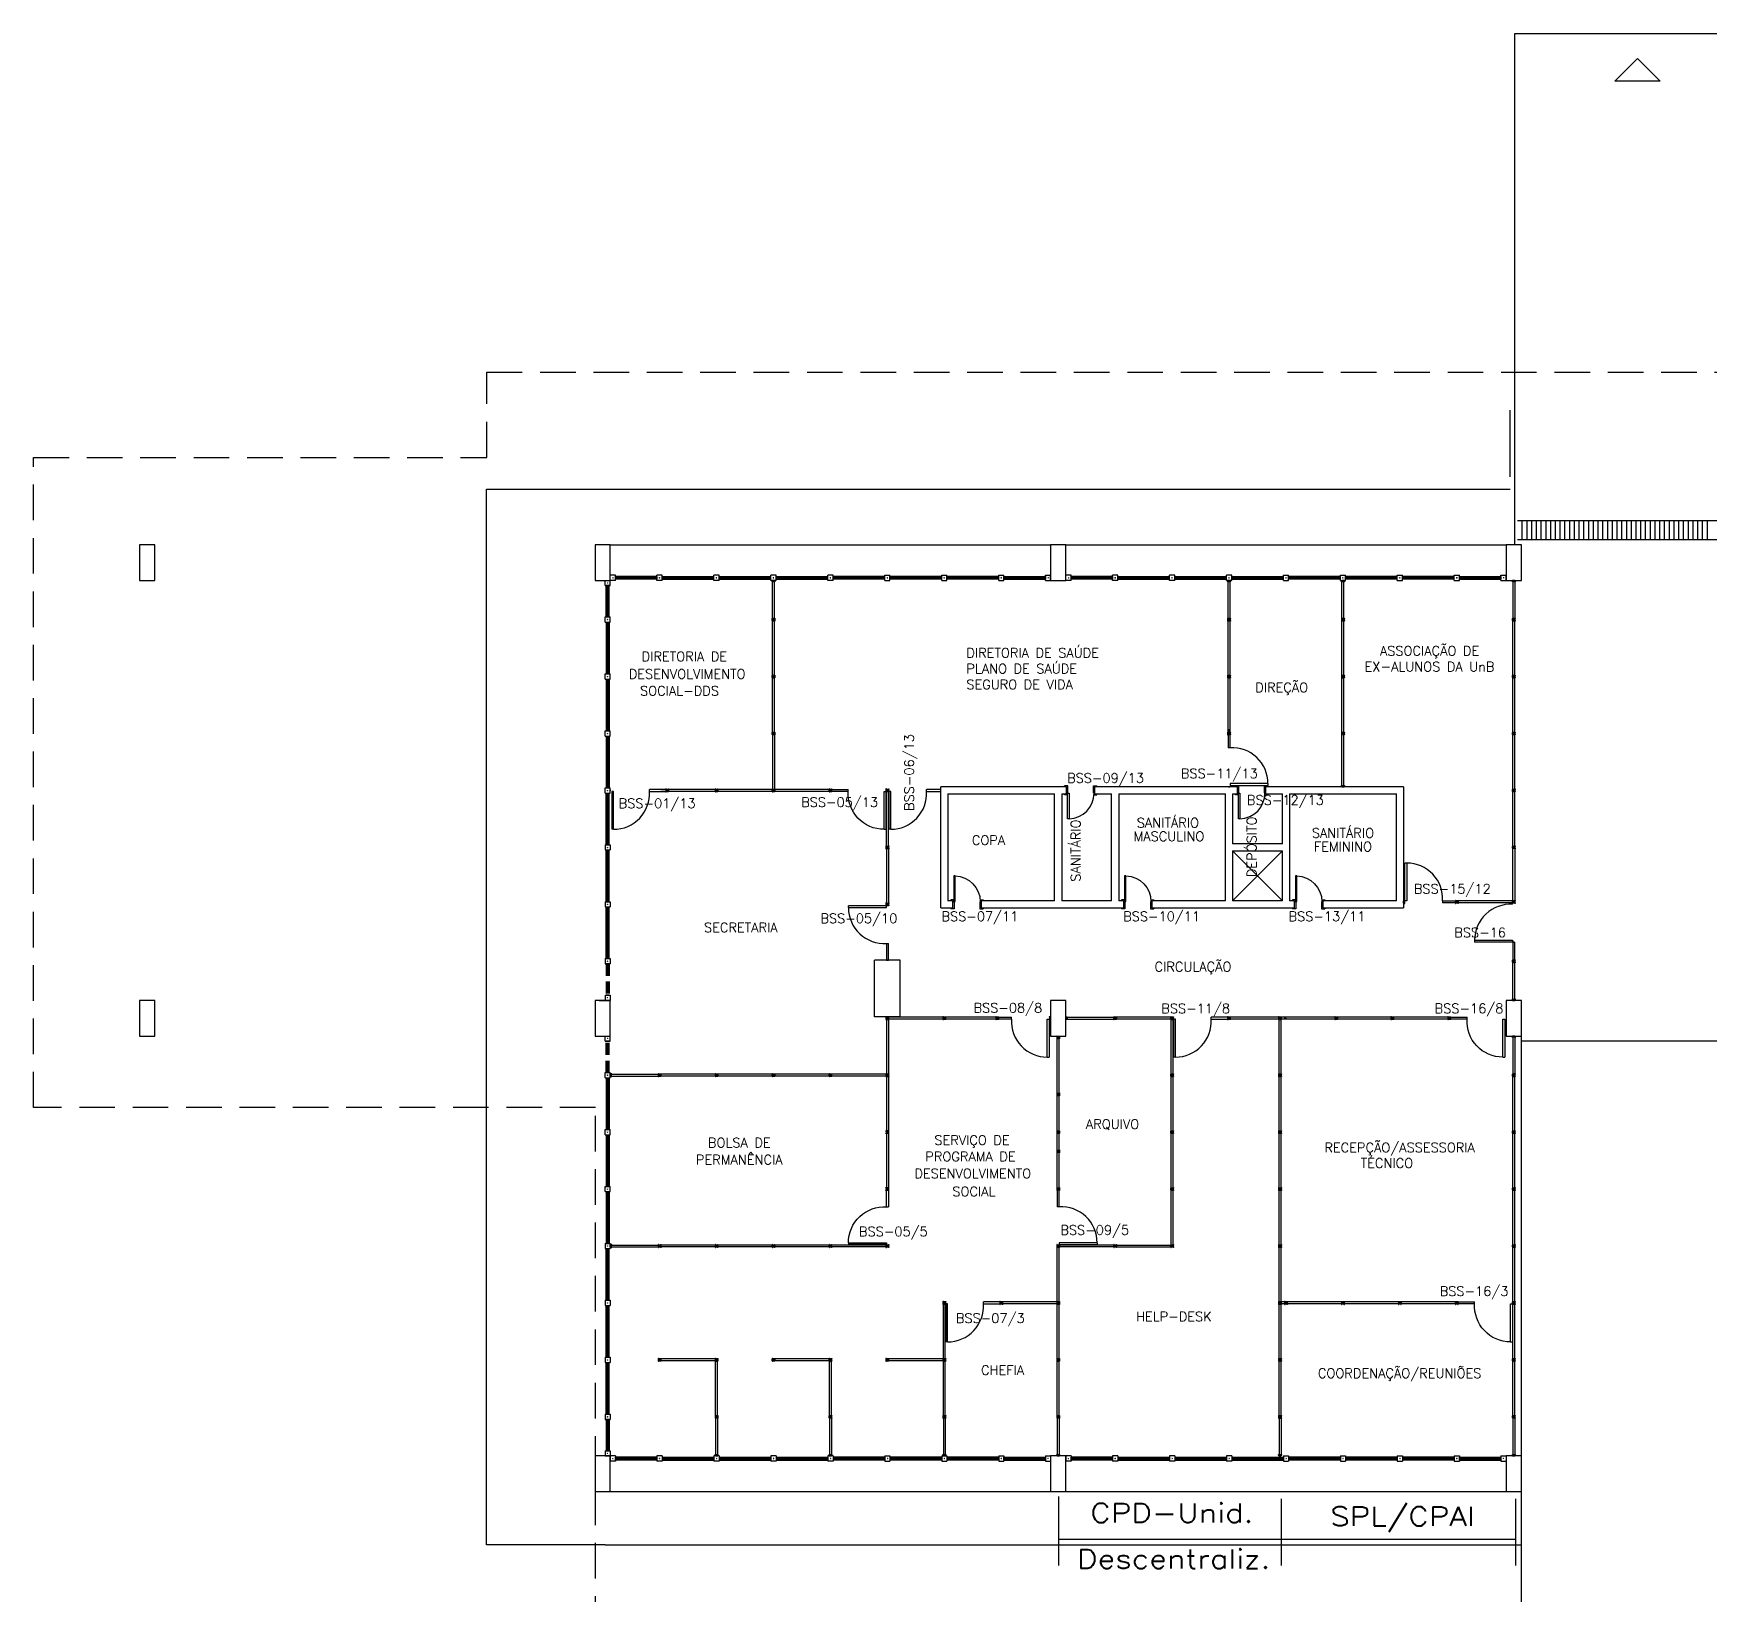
# Model space of a CAD drawing. Header units: millimetres. Extents: x 2121 to 2225, y 1330 to 1388.
# Drawn here: x 2121.4 to 2156.72, y 1351.67 to 1384.56 of the extents above; entities that cross this region are included whole.
import ezdxf
from ezdxf.enums import TextEntityAlignment as Align

# ---------------------------------------------------------------- set-up
doc = ezdxf.new("R2010")
doc.units = ezdxf.units.MM
doc.linetypes.add('HIDDEN', pattern=[0.375, 0.25, -0.125])
for name, color, linetype in [('1', 1, 'Continuous'), ('ALV', 2, 'Continuous'), ('DIV', 2, 'Continuous'), ('ESQ', 1, 'Continuous'), ('ESTR', 2, 'Continuous'), ('PISO', 1, 'Continuous'), ('PORTA', 2, 'Continuous'), ('PROJ', 1, 'HIDDEN'), ('TEXTO', 2, 'Continuous'), ('TEXTO-ENDEREÇO', 2, 'Continuous'), ('TEXTOCENTROCUSTO', 2, 'Continuous')]:
    doc.layers.add(name, color=color, linetype=linetype)
doc.styles.add('ROMAND', font='romans.shx', dxfattribs={"height": 0.6})
doc.styles.add('UNB-100', font='simplex.shx', dxfattribs={"height": 0.2})
doc.styles.add('UNB-100-1', font='simplex.shx', dxfattribs={"height": 0.2})

# ---------------------------------------------------------------- blocks, each defined once
blk = doc.blocks.new('ESQ')
at = {"linetype": 'Continuous'}
for p, q in [((-0.004, 0), (0.004, 0)), ((0, 0.004), (0, -0.004)), ((0.055, 0.03), (1.145, 0.03)), ((0.055, 0.03), (0.055, -0.03)), ((0.055, 0.01), (1.145, 0.01)), ((1.145, 0.03), (1.145, -0.03)), ((1.204, 0), (1.196, 0)), ((1.2, 0.004), (1.2, -0.004)), ((0.055, -0.01), (1.145, -0.01)), ((0.055, -0.03), (1.145, -0.03))]:
    blk.add_line(p, q, dxfattribs=at)
blk = doc.blocks.new('DIVI12')
for p, q in [((-0.004, 0), (0.004, 0)), ((0, 0.004), (0, -0.004)), ((0.025, 0.02), (0.025, -0.02)), ((0.025, 0.02), (1.175, 0.02)), ((1.175, 0.02), (1.175, -0.02)), ((1.204, 0), (1.196, 0)), ((1.2, 0.004), (1.2, -0.004)), ((0.025, -0.02), (1.175, -0.02))]:
    blk.add_line(p, q)
blk = doc.blocks.new('PDDIV12')
for p, q in [((-0.07, 0.82), (-0.07, 0.02)), ((-0.07, 0.82), (-0.03, 0.82)), ((-0.03, 0.02), (-0.03, 0.82)), ((-1.2, 0), (-1.21, 0)), ((-1.2, 0.01), (-1.2, -0.01)), ((-1.19, 0), (-1.2, 0)), ((-1.175, 0.02), (-1.175, -0.02)), ((-0.825, 0.02), (-1.175, 0.02)), ((-0.825, 0.02), (-0.825, -0.02)), ((-0.07, 0.02), (-0.03, 0.02)), ((-0.01, 0), (0.01, 0)), ((0, -0.01), (0, 0.01)), ((-1.175, -0.02), (-0.825, -0.02))]:
    blk.add_line(p, q)
blk.add_arc((-0.071, 0.065), 0.755, 89.8981, 183.4171)
blk = doc.blocks.new('ESQMT')
for p, q in [((-0.055, 0.055), (-0.055, -0.055)), ((0.055, 0.055), (-0.055, 0.055)), ((0.055, 0.055), (0.055, -0.055)), ((0.055, -0.055), (-0.055, -0.055))]:
    blk.add_line(p, q)
blk = doc.blocks.new('MONT')
for p, q in [((-0.03, 0.03), (-0.03, 0.02)), ((-0.02, 0.03), (-0.03, 0.03)), ((-0.03, 0.02), (-0.025, 0.02)), ((-0.025, -0.02), (-0.025, 0.02)), ((-0.02, 0.025), (-0.02, 0.03)), ((-0.02, 0.025), (0.02, 0.025)), ((0.02, 0.02), (-0.02, 0.02)), ((-0.02, 0.02), (-0.02, -0.02)), ((-0.004, 0), (0.004, 0)), ((0, 0.004), (0, -0.004)), ((0.02, 0.03), (0.02, 0.025)), ((0.02, 0.03), (0.03, 0.03)), ((0.02, -0.02), (0.02, 0.02)), ((0.025, 0.02), (0.025, -0.02)), ((0.025, 0.02), (0.03, 0.02)), ((0.03, 0.03), (0.03, 0.02)), ((-0.025, -0.02), (-0.03, -0.02)), ((-0.03, -0.02), (-0.03, -0.03)), ((-0.03, -0.03), (-0.02, -0.03)), ((-0.02, -0.02), (0.02, -0.02)), ((0.02, -0.025), (-0.02, -0.025)), ((-0.02, -0.03), (-0.02, -0.025)), ((0.02, -0.03), (0.02, -0.025)), ((0.03, -0.03), (0.02, -0.03)), ((0.025, -0.02), (0.03, -0.02)), ((0.03, -0.02), (0.03, -0.03))]:
    blk.add_line(p, q)
blk = doc.blocks.new('IMONT')
for p, q in [((0, 0.025), (0.02, 0.025)), ((0, 0.025), (0, -0.025)), ((0.02, 0.02), (0.005, 0.02)), ((0.005, 0.02), (0.005, -0.02)), ((0.02, 0.03), (0.02, 0.025)), ((0.02, 0.03), (0.03, 0.03)), ((0.02, -0.02), (0.02, 0.02)), ((0.025, 0.02), (0.025, -0.02)), ((0.025, 0.02), (0.03, 0.02)), ((0.03, 0.03), (0.03, 0.02)), ((0.02, -0.025), (0, -0.025)), ((0.005, -0.02), (0.02, -0.02)), ((0.02, -0.03), (0.02, -0.025)), ((0.03, -0.03), (0.02, -0.03)), ((0.025, -0.02), (0.03, -0.02)), ((0.03, -0.02), (0.03, -0.03))]:
    blk.add_line(p, q)
blk = doc.blocks.new('DIVPIF')
for p, q in [((-1.04, -0.004), (-1.04, 0.004)), ((-1.015, -0.02), (-1.015, 0.02)), ((-1.015, 0.02), (-0.025, 0.02)), ((-0.025, -0.02), (-0.025, 0.02)), ((-0.025, -0.02), (-0.025, 0.02)), ((0.004, 0), (-0.004, 0)), ((0, -0.004), (0, 0.004)), ((-1.015, -0.02), (-0.025, -0.02))]:
    blk.add_line(p, q)
at = {"linetype": 'Continuous', "xscale": -1, "rotation": 180}
blk.add_blockref('IMONT', (-1.04, 0), dxfattribs=at)
blk = doc.blocks.new('ESQDIV')
for p, q in [((0.004, 0), (-0.004, 0)), ((0, 0.004), (0, -0.004)), ((0.02, -0.025), (-0.02, -0.025)), ((-0.02, -0.025), (-0.02, -0.8)), ((0.02, -0.025), (0.02, -0.8)), ((0.02, -0.8), (-0.02, -0.8)), ((0.004, -0.825), (-0.004, -0.825)), ((0, -0.829), (0, -0.821))]:
    blk.add_line(p, q)
at = {"linetype": 'Continuous', "rotation": 90}
blk.add_blockref('IMONT', (0, -0.825), dxfattribs=at)
blk = doc.blocks.new('DIVPILAR')
for p, q in [((-0.004, 0), (0.004, 0)), ((0, -0.004), (0, 0.004)), ((0.025, -0.02), (0.025, 0.02)), ((1.015, 0.02), (0.025, 0.02)), ((1.015, 0.02), (1.01, 0.02)), ((1.015, -0.02), (1.015, 0.02)), ((1.015, -0.02), (0.025, -0.02)), ((1.015, -0.02), (1.01, -0.02))]:
    blk.add_line(p, q)
at = {"rotation": 180}
blk.add_blockref('IMONT', (1.04, 0), dxfattribs=at)
blk = doc.blocks.new('DIVPILAB')
for p, q in [((-0.004, 0), (0.004, 0)), ((0, 0.004), (0, -0.004)), ((-0.02, -0.025), (0.02, -0.025)), ((-0.02, -0.8), (-0.02, -0.025)), ((0.02, -0.8), (0.02, -0.025)), ((-0.02, -0.8), (-0.02, -0.795)), ((-0.02, -0.8), (0.02, -0.8)), ((0.02, -0.8), (0.02, -0.795))]:
    blk.add_line(p, q)
at = {"linetype": 'Continuous', "rotation": 90}
blk.add_blockref('IMONT', (0, -0.825), dxfattribs=at)
blk = doc.blocks.new('PEDIV12')
at = {"linetype": 'Continuous', "xscale": -1}
blk.add_blockref('PDDIV12', (0, 0), dxfattribs=at)
blk = doc.blocks.new('DIVALV')
for p, q in [((-1.129, 0), (-1.121, 0)), ((-1.125, 0.004), (-1.125, -0.004)), ((-1.1, 0.02), (-1.01, 0.02)), ((-1.1, 0.02), (-1.1, -0.02)), ((-1.1, 0.02), (-1.095, 0.02)), ((-1.015, 0.02), (-0.025, 0.02)), ((-0.025, 0.02), (-0.025, -0.02)), ((0.004, 0), (-0.004, 0)), ((0, 0.004), (0, -0.004)), ((-1.1, -0.02), (-1.01, -0.02)), ((-1.1, -0.02), (-1.095, -0.02)), ((-1.015, -0.02), (-0.025, -0.02))]:
    blk.add_line(p, q)
at = {"linetype": 'Continuous'}
blk.add_blockref('IMONT', (-1.125, 0), dxfattribs=at)
blk = doc.blocks.new('PRTD6')
for p, q in [((-0.02, 0.57), (-0.02, 0.64)), ((0, 0.64), (-0.02, 0.64)), ((0.129, 0.57), (-0.02, 0.57)), ((0.15, 0.6), (0, 0.6)), ((0.15, 0.6), (0, 0.6)), ((0.15, 0.6), (0, 0.6)), ((0.17, 0.58), (0.129, 0.58)), ((0.129, 0.57), (0.129, 0.58)), ((0.17, 0.64), (0.15, 0.64)), ((0.17, 0.58), (0.17, 0.64)), ((-0.02, 0.03), (-0.02, -0.04)), ((0.129, 0.03), (-0.02, 0.03)), ((0.15, 0), (0, 0)), ((0.15, 0), (0, 0)), ((0.129, 0.03), (0.129, 0.02)), ((0.17, 0.02), (0.129, 0.02)), ((0.133, 0.053), (0.675, 0.053)), ((0.133, 0.023), (0.133, 0.053)), ((0.675, 0.023), (0.133, 0.023)), ((0.17, 0.02), (0.17, -0.04)), ((0, -0.04), (-0.02, -0.04)), ((0.17, -0.04), (0.15, -0.04))]:
    blk.add_line(p, q)
at = {"linetype": 'Continuous'}
blk.add_line((0.675, 0.053), (0.675, 0.023), dxfattribs=at)
blk.add_arc((0.133, 0.038), 0.542, 1.5858, 90.4381, dxfattribs=at)
blk = doc.blocks.new('PAESQ')
for p, q in [((-1.055, 0.82), (-1.095, 0.82)), ((-1.095, 0.02), (-1.095, 0.82)), ((-1.055, 0.82), (-1.055, 0.02)), ((-1.055, 0.02), (-1.095, 0.02)), ((-0.3, 0.02), (-0.025, 0.02)), ((-0.3, 0.02), (-0.3, -0.02)), ((-0.025, 0.02), (-0.025, -0.02)), ((-0.01, 0), (0, 0)), ((0, 0.01), (0, -0.01)), ((0, 0), (0.01, 0)), ((-0.025, -0.02), (-0.3, -0.02))]:
    blk.add_line(p, q)
blk.add_arc((-1.054, 0.065), 0.755, 356.5829, 90.1019)
at = {"linetype": 'Continuous', "xscale": -1, "rotation": 180}
blk.add_blockref('IMONT', (-1.125, 0), dxfattribs=at)

msp = doc.modelspace()

# ---------------------------------------------------------------- linework, layer by layer
for p, q in [((2135.772, 1368.591), (2135.772, 1368.631)), ((2135.801, 1368.611), (2135.793, 1368.611)), ((2135.797, 1368.607), (2135.797, 1368.615)), ((2140.593, 1363.811), (2140.601, 1363.811)), ((2140.597, 1363.807), (2140.597, 1363.815)), ((2140.622, 1363.791), (2140.622, 1363.831)), ((2147.652, 1355.386), (2147.692, 1355.386)), ((2147.668, 1355.411), (2147.676, 1355.411)), ((2147.672, 1355.415), (2147.672, 1355.407))]:
    msp.add_line(p, q)
at = {"layer": '1'}
for p, q in [((2154.723, 1383.557), (2155.202, 1384.035)), ((2155.681, 1383.557), (2155.202, 1384.035)), ((2155.681, 1383.557), (2154.723, 1383.557)), ((2146.672, 1366.286), (2147.722, 1367.336)), ((2146.672, 1367.336), (2147.722, 1366.286))]:
    msp.add_line(p, q, dxfattribs=at)
at = {"layer": 'ALV', "linetype": 'Continuous'}
for p, q in [((2140.522, 1366.136), (2140.522, 1368.686)), ((2143.172, 1368.686), (2140.522, 1368.686)), ((2146.772, 1368.686), (2143.772, 1368.686)), ((2150.272, 1368.686), (2147.372, 1368.686)), ((2150.272, 1368.686), (2150.272, 1366.136)), ((2140.672, 1368.536), (2140.672, 1366.286)), ((2140.672, 1368.536), (2142.922, 1368.536)), ((2142.922, 1366.286), (2142.922, 1368.536)), ((2143.072, 1368.536), (2143.072, 1366.286)), ((2143.072, 1368.536), (2143.172, 1368.536)), ((2143.772, 1368.536), (2144.122, 1368.536)), ((2144.122, 1366.286), (2144.122, 1368.536)), ((2144.272, 1368.536), (2144.272, 1366.286)), ((2144.272, 1368.536), (2146.522, 1368.536)), ((2146.522, 1366.286), (2146.522, 1368.536)), ((2146.672, 1368.536), (2146.672, 1367.486)), ((2146.672, 1368.536), (2146.772, 1368.536)), ((2147.372, 1368.536), (2147.722, 1368.536)), ((2147.722, 1367.486), (2147.722, 1368.536)), ((2147.872, 1368.536), (2147.872, 1366.286)), ((2147.872, 1368.536), (2150.122, 1368.536)), ((2150.122, 1366.286), (2150.122, 1368.536)), ((2147.722, 1367.486), (2146.672, 1367.486)), ((2146.672, 1367.336), (2147.722, 1367.336)), ((2146.672, 1367.336), (2146.672, 1366.286)), ((2147.722, 1366.286), (2147.722, 1367.336)), ((2140.522, 1366.136), (2140.772, 1366.136)), ((2140.772, 1366.286), (2140.672, 1366.286)), ((2142.922, 1366.286), (2141.372, 1366.286)), ((2141.372, 1366.136), (2144.272, 1366.136)), ((2144.122, 1366.286), (2143.072, 1366.286)), ((2144.372, 1366.286), (2144.272, 1366.286)), ((2144.272, 1366.136), (2144.372, 1366.136)), ((2146.522, 1366.286), (2144.972, 1366.286)), ((2144.972, 1366.136), (2147.972, 1366.136)), ((2147.722, 1366.286), (2146.672, 1366.286)), ((2147.972, 1366.286), (2147.872, 1366.286)), ((2150.122, 1366.286), (2148.572, 1366.286)), ((2148.572, 1366.136), (2150.272, 1366.136)), ((2133.322, 1364.186), (2133.472, 1364.186)), ((2143.072, 1364.186), (2142.922, 1364.186))]:
    msp.add_line(p, q, dxfattribs=at)
at = {"layer": 'ALV'}
for p, q in [((2143.172, 1368.686), (2143.172, 1368.536)), ((2143.772, 1368.536), (2143.772, 1368.686)), ((2146.772, 1368.686), (2146.772, 1368.536)), ((2147.372, 1368.536), (2147.372, 1368.686)), ((2140.772, 1366.286), (2140.772, 1366.136)), ((2141.372, 1366.136), (2141.372, 1366.286)), ((2144.372, 1366.286), (2144.372, 1366.136)), ((2144.972, 1366.136), (2144.972, 1366.286)), ((2147.972, 1366.286), (2147.972, 1366.136)), ((2148.572, 1366.136), (2148.572, 1366.286))]:
    msp.add_line(p, q, dxfattribs=at)
at = {"layer": 'DIV'}
for p, q in [((2135.772, 1368.631), (2134.622, 1368.631)), ((2135.772, 1368.591), (2134.622, 1368.591)), ((2139.467, 1368.591), (2139.427, 1368.591)), ((2139.427, 1368.591), (2139.427, 1367.791)), ((2139.467, 1367.791), (2139.467, 1368.591)), ((2140.522, 1368.631), (2140.222, 1368.631)), ((2140.222, 1368.591), (2140.222, 1368.631)), ((2140.222, 1368.591), (2140.522, 1368.591)), ((2140.522, 1368.591), (2140.522, 1368.631)), ((2139.467, 1367.791), (2139.427, 1367.791)), ((2152.577, 1366.236), (2152.577, 1367.386)), ((2152.617, 1367.386), (2152.617, 1366.236)), ((2139.377, 1366.181), (2138.577, 1366.181)), ((2138.577, 1366.141), (2138.577, 1366.181)), ((2138.577, 1366.141), (2139.377, 1366.141)), ((2139.377, 1366.186), (2139.417, 1366.186)), ((2139.377, 1366.141), (2139.377, 1366.181)), ((2139.377, 1365.386), (2139.417, 1365.386)), ((2139.377, 1365.386), (2139.377, 1365.036)), ((2139.417, 1365.036), (2139.417, 1365.386)), ((2151.772, 1365.456), (2152.572, 1365.456)), ((2151.772, 1365.456), (2151.772, 1365.416)), ((2152.572, 1365.416), (2151.772, 1365.416)), ((2152.572, 1365.456), (2152.572, 1365.416)), ((2152.577, 1365.416), (2152.577, 1365.036)), ((2152.577, 1365.416), (2152.617, 1365.416)), ((2152.607, 1365.415), (2152.587, 1365.415)), ((2152.617, 1365.036), (2152.617, 1365.416)), ((2139.377, 1365.036), (2139.417, 1365.036)), ((2139.377, 1365.036), (2139.417, 1365.036)), ((2141.687, 1363.831), (2140.622, 1363.831)), ((2141.687, 1363.791), (2140.622, 1363.791)), ((2142.977, 1360.241), (2142.977, 1360.976)), ((2143.017, 1360.241), (2143.017, 1360.976)), ((2147.772, 1357.831), (2147.697, 1357.831)), ((2147.772, 1357.791), (2147.697, 1357.791))]:
    msp.add_line(p, q, dxfattribs=at)
for centre, start, end in [((2139.469, 1368.546), 269.8981, 3.4171), ((2139.332, 1366.139), 179.8981, 273.4171), ((2152.527, 1365.457), 86.5829, 180.1019)]:
    msp.add_arc(centre, 0.755, start, end, dxfattribs=at)
at = {"layer": 'ESQ'}
for p, q in [((2133.532, 1372.926), (2133.472, 1372.926)), ((2133.472, 1372.266), (2133.472, 1372.926)), ((2133.532, 1372.926), (2133.472, 1372.926)), ((2133.492, 1372.266), (2133.492, 1372.926)), ((2133.506, 1372.981), (2133.498, 1372.981)), ((2133.506, 1372.981), (2133.498, 1372.981)), ((2133.502, 1372.985), (2133.502, 1372.977)), ((2133.502, 1372.985), (2133.502, 1372.977)), ((2133.512, 1372.266), (2133.512, 1372.926)), ((2133.532, 1372.266), (2133.532, 1372.926)), ((2133.608, 1373.091), (2133.616, 1373.091)), ((2133.612, 1373.095), (2133.612, 1373.087)), ((2134.542, 1373.121), (2133.667, 1373.121)), ((2133.667, 1373.121), (2133.667, 1373.061)), ((2134.542, 1373.101), (2133.667, 1373.101)), ((2134.542, 1373.081), (2133.667, 1373.081)), ((2134.542, 1373.061), (2133.667, 1373.061)), ((2134.542, 1373.121), (2134.542, 1373.061)), ((2134.601, 1373.091), (2134.593, 1373.091)), ((2134.597, 1373.095), (2134.597, 1373.087)), ((2141.793, 1373.091), (2141.801, 1373.091)), ((2141.797, 1373.095), (2141.797, 1373.087)), ((2141.852, 1373.121), (2141.852, 1373.061)), ((2141.852, 1373.121), (2142.727, 1373.121)), ((2141.852, 1373.101), (2142.727, 1373.101)), ((2141.852, 1373.081), (2142.727, 1373.081)), ((2141.852, 1373.061), (2142.727, 1373.061)), ((2142.727, 1373.121), (2142.727, 1373.061)), ((2142.786, 1373.091), (2142.778, 1373.091)), ((2142.782, 1373.095), (2142.782, 1373.087)), ((2143.208, 1373.091), (2143.216, 1373.091)), ((2143.212, 1373.095), (2143.212, 1373.087)), ((2144.142, 1373.121), (2143.267, 1373.121)), ((2143.267, 1373.121), (2143.267, 1373.061)), ((2144.142, 1373.101), (2143.267, 1373.101)), ((2144.142, 1373.081), (2143.267, 1373.081)), ((2144.142, 1373.061), (2143.267, 1373.061)), ((2144.142, 1373.121), (2144.142, 1373.061)), ((2144.201, 1373.091), (2144.193, 1373.091)), ((2144.197, 1373.095), (2144.197, 1373.087)), ((2151.393, 1373.091), (2151.401, 1373.091)), ((2151.397, 1373.095), (2151.397, 1373.087)), ((2151.452, 1373.121), (2151.452, 1373.061)), ((2151.452, 1373.121), (2152.327, 1373.121)), ((2151.452, 1373.101), (2152.327, 1373.101)), ((2151.452, 1373.081), (2152.327, 1373.081)), ((2151.452, 1373.061), (2152.327, 1373.061)), ((2152.327, 1373.121), (2152.327, 1373.061)), ((2152.386, 1373.091), (2152.378, 1373.091)), ((2152.382, 1373.095), (2152.382, 1373.087)), ((2133.532, 1372.266), (2133.472, 1372.266)), ((2133.506, 1372.211), (2133.498, 1372.211)), ((2133.502, 1372.207), (2133.502, 1372.215)), ((2133.472, 1355.356), (2133.472, 1354.696)), ((2133.532, 1355.356), (2133.472, 1355.356)), ((2133.492, 1355.356), (2133.492, 1354.696)), ((2133.506, 1355.411), (2133.498, 1355.411)), ((2133.502, 1355.415), (2133.502, 1355.407)), ((2133.512, 1355.356), (2133.512, 1354.696)), ((2133.532, 1355.356), (2133.532, 1354.696)), ((2133.532, 1354.696), (2133.472, 1354.696)), ((2133.506, 1354.641), (2133.498, 1354.641)), ((2133.502, 1354.637), (2133.502, 1354.645)), ((2133.608, 1354.531), (2133.616, 1354.531)), ((2133.612, 1354.527), (2133.612, 1354.535)), ((2133.667, 1354.501), (2133.667, 1354.561)), ((2134.542, 1354.561), (2133.667, 1354.561)), ((2134.542, 1354.541), (2133.667, 1354.541)), ((2134.542, 1354.521), (2133.667, 1354.521)), ((2134.542, 1354.501), (2133.667, 1354.501)), ((2134.542, 1354.501), (2134.542, 1354.561)), ((2134.601, 1354.531), (2134.593, 1354.531)), ((2134.597, 1354.527), (2134.597, 1354.535)), ((2141.793, 1354.531), (2141.801, 1354.531)), ((2141.797, 1354.527), (2141.797, 1354.535)), ((2141.852, 1354.561), (2142.727, 1354.561)), ((2141.852, 1354.501), (2141.852, 1354.561)), ((2141.852, 1354.541), (2142.727, 1354.541)), ((2141.852, 1354.521), (2142.727, 1354.521)), ((2141.852, 1354.501), (2142.727, 1354.501)), ((2142.727, 1354.501), (2142.727, 1354.561)), ((2142.786, 1354.531), (2142.778, 1354.531)), ((2142.782, 1354.527), (2142.782, 1354.535)), ((2143.208, 1354.531), (2143.216, 1354.531)), ((2143.212, 1354.527), (2143.212, 1354.535)), ((2143.267, 1354.501), (2143.267, 1354.561)), ((2144.142, 1354.561), (2143.267, 1354.561)), ((2144.142, 1354.541), (2143.267, 1354.541)), ((2144.142, 1354.521), (2143.267, 1354.521)), ((2144.142, 1354.501), (2143.267, 1354.501)), ((2144.142, 1354.501), (2144.142, 1354.561)), ((2144.201, 1354.531), (2144.193, 1354.531)), ((2144.197, 1354.527), (2144.197, 1354.535)), ((2151.393, 1354.531), (2151.401, 1354.531)), ((2151.397, 1354.527), (2151.397, 1354.535)), ((2151.452, 1354.561), (2152.327, 1354.561)), ((2151.452, 1354.501), (2151.452, 1354.561)), ((2151.452, 1354.541), (2152.327, 1354.541)), ((2151.452, 1354.521), (2152.327, 1354.521)), ((2151.452, 1354.501), (2152.327, 1354.501)), ((2152.327, 1354.501), (2152.327, 1354.561)), ((2152.386, 1354.531), (2152.378, 1354.531)), ((2152.386, 1354.531), (2152.378, 1354.531)), ((2152.382, 1354.527), (2152.382, 1354.535)), ((2152.382, 1354.527), (2152.382, 1354.535))]:
    msp.add_line(p, q, dxfattribs=at)
at = {"layer": 'ESQ', "linetype": 'HIDDEN'}
for p, q in [((2133.472, 1364.956), (2133.472, 1364.296)), ((2133.532, 1364.956), (2133.472, 1364.956)), ((2133.492, 1364.956), (2133.492, 1364.296)), ((2133.506, 1365.011), (2133.498, 1365.011)), ((2133.502, 1365.015), (2133.502, 1365.007)), ((2133.512, 1364.956), (2133.512, 1364.296)), ((2133.532, 1364.956), (2133.532, 1364.296)), ((2133.532, 1364.296), (2133.472, 1364.296)), ((2133.506, 1364.241), (2133.498, 1364.241)), ((2133.502, 1364.237), (2133.502, 1364.245)), ((2133.532, 1363.326), (2133.472, 1363.326)), ((2133.472, 1362.666), (2133.472, 1363.326)), ((2133.492, 1362.666), (2133.492, 1363.326)), ((2133.506, 1363.381), (2133.498, 1363.381)), ((2133.502, 1363.385), (2133.502, 1363.377)), ((2133.512, 1362.666), (2133.512, 1363.326)), ((2133.532, 1362.666), (2133.532, 1363.326)), ((2133.532, 1362.666), (2133.472, 1362.666)), ((2133.506, 1362.611), (2133.498, 1362.611)), ((2133.502, 1362.607), (2133.502, 1362.615))]:
    msp.add_line(p, q, dxfattribs=at)
at = {"layer": 'ESTR'}
for p, q in [((2123.637, 1373.786), (2123.637, 1373.036)), ((2123.957, 1373.786), (2123.637, 1373.786)), ((2123.957, 1373.036), (2123.957, 1373.786)), ((2133.237, 1373.786), (2133.237, 1373.036)), ((2133.557, 1373.786), (2133.237, 1373.786)), ((2133.557, 1373.036), (2133.557, 1373.786)), ((2142.837, 1373.786), (2142.837, 1373.036)), ((2143.157, 1373.786), (2142.837, 1373.786)), ((2143.157, 1373.036), (2143.157, 1373.786)), ((2152.437, 1373.786), (2152.437, 1373.036)), ((2152.757, 1373.786), (2152.437, 1373.786)), ((2152.757, 1373.036), (2152.757, 1373.786)), ((2123.637, 1373.036), (2123.957, 1373.036)), ((2133.237, 1373.036), (2133.557, 1373.036)), ((2142.837, 1373.036), (2143.157, 1373.036)), ((2152.437, 1373.036), (2152.757, 1373.036)), ((2139.127, 1363.841), (2139.127, 1365.036)), ((2139.667, 1365.036), (2139.127, 1365.036)), ((2139.667, 1363.841), (2139.667, 1365.036)), ((2123.957, 1364.186), (2123.637, 1364.186)), ((2123.637, 1364.186), (2123.637, 1363.436)), ((2123.957, 1363.436), (2123.957, 1364.186)), ((2133.237, 1364.186), (2133.237, 1363.436)), ((2133.557, 1364.186), (2133.237, 1364.186)), ((2133.557, 1363.436), (2133.557, 1364.186)), ((2142.837, 1364.186), (2142.837, 1363.436)), ((2143.157, 1364.186), (2142.837, 1364.186)), ((2143.157, 1363.436), (2143.157, 1364.186)), ((2152.437, 1364.186), (2152.437, 1363.436)), ((2152.757, 1364.186), (2152.437, 1364.186)), ((2152.757, 1363.436), (2152.757, 1364.186)), ((2139.667, 1363.841), (2139.127, 1363.841)), ((2123.637, 1363.436), (2123.957, 1363.436)), ((2133.237, 1363.436), (2133.557, 1363.436)), ((2142.837, 1363.436), (2143.157, 1363.436)), ((2152.437, 1363.436), (2152.757, 1363.436)), ((2133.557, 1354.586), (2133.237, 1354.586)), ((2133.237, 1354.586), (2133.237, 1353.836)), ((2133.557, 1353.836), (2133.557, 1354.586)), ((2143.157, 1354.586), (2142.837, 1354.586)), ((2142.837, 1354.586), (2142.837, 1353.836)), ((2143.157, 1353.836), (2143.157, 1354.586)), ((2152.757, 1354.586), (2152.437, 1354.586)), ((2152.437, 1354.586), (2152.437, 1353.836)), ((2152.757, 1353.836), (2152.757, 1354.586)), ((2133.237, 1353.836), (2133.557, 1353.836)), ((2142.837, 1353.836), (2143.157, 1353.836)), ((2152.437, 1353.836), (2152.757, 1353.836))]:
    msp.add_line(p, q, dxfattribs=at)
at = {"layer": 'PISO'}
for p, q in [((2152.617, 1373.786), (2152.617, 1384.561)), ((2152.617, 1384.561), (2157.472, 1384.561)), ((2130.947, 1352.714), (2130.947, 1374.961)), ((2130.947, 1374.961), (2152.522, 1374.961)), ((2152.676, 1374.296), (2157.367, 1374.296)), ((2152.676, 1373.896), (2157.342, 1373.896)), ((2133.557, 1373.786), (2142.837, 1373.786)), ((2143.157, 1373.786), (2152.437, 1373.786)), ((2152.757, 1338.555), (2152.757, 1363.436)), ((2157.344, 1363.326), (2152.757, 1363.326)), ((2133.557, 1353.836), (2142.837, 1353.836)), ((2143.157, 1353.836), (2152.437, 1353.836)), ((2133.448, 1352.714), (2130.947, 1352.714)), ((2133.448, 1352.714), (2143.023, 1352.714)), ((2143.023, 1352.714), (2152.757, 1352.714))]:
    msp.add_line(p, q, dxfattribs=at)
at = {"layer": 'PISO', "linetype": 'Continuous'}
for p, q in [((2152.776, 1373.896), (2152.776, 1374.296)), ((2152.876, 1373.896), (2152.876, 1374.296)), ((2152.976, 1373.896), (2152.976, 1374.296)), ((2153.076, 1373.896), (2153.076, 1374.296)), ((2153.176, 1373.896), (2153.176, 1374.296)), ((2153.276, 1373.896), (2153.276, 1374.296)), ((2153.376, 1373.896), (2153.376, 1374.296)), ((2153.476, 1373.896), (2153.476, 1374.296)), ((2153.576, 1373.896), (2153.576, 1374.296)), ((2153.676, 1373.896), (2153.676, 1374.296)), ((2153.776, 1373.896), (2153.776, 1374.296)), ((2153.876, 1373.896), (2153.876, 1374.296)), ((2153.976, 1373.896), (2153.976, 1374.296)), ((2154.076, 1373.896), (2154.076, 1374.296)), ((2154.176, 1373.896), (2154.176, 1374.296)), ((2154.276, 1373.896), (2154.276, 1374.296)), ((2154.376, 1373.896), (2154.376, 1374.296)), ((2154.476, 1373.896), (2154.476, 1374.296)), ((2154.576, 1373.896), (2154.576, 1374.296)), ((2154.676, 1373.896), (2154.676, 1374.296)), ((2154.776, 1373.896), (2154.776, 1374.296)), ((2154.876, 1373.896), (2154.876, 1374.296)), ((2154.976, 1373.896), (2154.976, 1374.296)), ((2155.076, 1373.896), (2155.076, 1374.296)), ((2155.176, 1373.896), (2155.176, 1374.296)), ((2155.276, 1373.896), (2155.276, 1374.296)), ((2155.376, 1373.896), (2155.376, 1374.296)), ((2155.476, 1373.896), (2155.476, 1374.296)), ((2155.576, 1373.896), (2155.576, 1374.296)), ((2155.676, 1373.896), (2155.676, 1374.296)), ((2155.776, 1373.896), (2155.776, 1374.296)), ((2155.876, 1373.896), (2155.876, 1374.296)), ((2155.976, 1373.896), (2155.976, 1374.296)), ((2156.076, 1373.896), (2156.076, 1374.296)), ((2156.176, 1373.896), (2156.176, 1374.296)), ((2156.276, 1373.896), (2156.276, 1374.296)), ((2156.376, 1373.896), (2156.376, 1374.296)), ((2156.476, 1373.896), (2156.476, 1374.296)), ((2156.576, 1373.896), (2156.576, 1374.296)), ((2156.676, 1373.896), (2156.676, 1374.296))]:
    msp.add_line(p, q, dxfattribs=at)
at = {"layer": 'PROJ', "linetype": 'HIDDEN', "ltscale": 3}
msp.add_lwpolyline([(2162.364, 1329.529), (2142.844, 1329.529), (2142.844, 1330.887), (2130.954, 1330.887), (2130.954, 1332.629), (2121.404, 1332.629), (2121.404, 1346.379), (2128.104, 1346.379), (2128.104, 1350.979), (2132.704, 1350.979), (2132.704, 1346.379), (2133.244, 1346.379), (2133.244, 1361.929), (2121.404, 1361.929), (2121.404, 1375.629), (2130.954, 1375.629), (2130.954, 1377.421), (2193.454, 1377.421)], dxfattribs=at)
at = {"layer": 'TEXTOCENTROCUSTO'}
for p, q in [((2152.522, 1375.222), (2152.522, 1376.627)), ((2143.008, 1352.277), (2143.008, 1353.733)), ((2147.703, 1352.277), (2147.703, 1353.682)), ((2152.637, 1352.277), (2152.637, 1353.682)), ((2143.008, 1352.832), (2152.637, 1352.832))]:
    msp.add_line(p, q, dxfattribs=at)

# ---------------------------------------------------------------- block references
at = {"layer": 'DIV'}
for name, p, rotation in [('ESQDIV', (2136.997, 1372.211), 180), ('ESQDIV', (2146.597, 1372.211), 180), ('ESQDIV', (2148.997, 1372.211), 180), ('DIVPILAB', (2152.597, 1372.211), 180), ('DIVI12', (2136.997, 1371.011), 90), ('DIVI12', (2146.597, 1371.011), 90), ('DIVI12', (2148.997, 1371.011), 90), ('DIVI12', (2152.597, 1371.011), 90), ('DIVI12', (2136.997, 1369.811), 90), ('DIVI12', (2146.597, 1369.811), 90), ('DIVI12', (2148.997, 1369.811), 90), ('DIVI12', (2152.597, 1369.811), 90), ('PDDIV12', (2146.597, 1368.686), 270), ('DIVALV', (2148.997, 1369.811), 90), ('DIVI12', (2152.597, 1368.611), 90), ('DIVI12', (2136.997, 1368.611), 180), ('DIVI12', (2138.197, 1368.611), 180), ('PEDIV12', (2139.397, 1368.611), 180), ('DIVI12', (2139.397, 1367.411), 90), ('DIVI12', (2152.597, 1367.411), 90), ('DIVI12', (2152.597, 1366.261), 180), ('DIVI12', (2140.597, 1363.811), 180), ('PAESQ', (2141.712, 1363.811), 180), ('DIVPILAR', (2144.197, 1363.811), 180), ('DIVI12', (2145.397, 1363.811), 180), ('DIVI12', (2145.397, 1362.611), 90), ('DIVI12', (2147.797, 1363.811), 180), ('DIVI12', (2147.672, 1362.611), 90), ('DIVI12', (2148.872, 1363.811), 180), ('DIVI12', (2150.037, 1363.811), 180), ('DIVI12', (2151.237, 1363.811), 180), ('PEDIV12', (2152.437, 1363.811), 180), ('DIVI12', (2142.997, 1362.206), 90), ('DIVPILAB', (2152.597, 1362.611), 180), ('DIVI12', (2135.797, 1362.611), 180), ('DIVI12', (2136.997, 1362.611), 180), ('DIVI12', (2138.197, 1362.611), 180), ('DIVI12', (2139.397, 1362.611), 180), ('DIVI12', (2145.397, 1361.411), 90), ('DIVI12', (2147.672, 1361.411), 90), ('DIVI12', (2152.597, 1361.411), 90), ('DIVI12', (2142.997, 1361.006), 90), ('DIVI12', (2145.397, 1360.211), 90), ('DIVI12', (2147.672, 1360.211), 90), ('DIVI12', (2152.597, 1360.211), 90), ('PDDIV12', (2142.997, 1359.011), 270), ('DIVI12', (2145.397, 1359.011), 90), ('DIVI12', (2147.672, 1359.011), 90), ('DIVI12', (2152.597, 1359.011), 90), ('DIVI12', (2135.797, 1359.011), 180), ('DIVI12', (2136.997, 1359.011), 180), ('DIVI12', (2138.197, 1359.011), 180), ('DIVI12', (2139.397, 1359.011), 180), ('DIVI12', (2142.997, 1357.811), 90), ('DIVI12', (2144.197, 1359.011), 180), ('DIVI12', (2147.672, 1357.811), 90), ('DIVI12', (2152.597, 1357.811), 90), ('DIVI12', (2140.597, 1356.611), 90), ('PDDIV12', (2140.597, 1357.811), 180), ('DIVI12', (2142.997, 1357.811), 180), ('DIVI12', (2142.997, 1356.611), 90), ('DIVI12', (2147.672, 1356.611), 90), ('DIVI12', (2148.997, 1357.811), 180), ('MONT', (2148.997, 1357.811), 90), ('DIVI12', (2150.197, 1357.811), 180), ('MONT', (2150.197, 1357.811), 90), ('DIVI12', (2151.397, 1357.811), 180), ('MONT', (2151.397, 1357.811), 90), ('PEDIV12', (2152.597, 1357.811), 180), ('DIVI12', (2152.597, 1356.611), 90), ('DIVI12', (2135.797, 1356.611), 180), ('DIVI12', (2135.797, 1355.411), 90), ('DIVI12', (2138.197, 1356.611), 180), ('DIVI12', (2138.197, 1355.411), 90), ('DIVI12', (2140.597, 1356.611), 180), ('DIVI12', (2140.597, 1355.411), 90), ('DIVI12', (2142.997, 1355.411), 90), ('DIVI12', (2147.672, 1355.411), 90), ('DIVI12', (2152.597, 1355.411), 90)]:
    msp.add_blockref(name, p, dxfattribs=dict(at, rotation=rotation))
for name, p in [('MONT', (2136.997, 1372.211)), ('MONT', (2146.597, 1372.211)), ('MONT', (2148.997, 1372.211)), ('MONT', (2152.597, 1372.211)), ('MONT', (2136.997, 1371.011)), ('MONT', (2146.597, 1371.011)), ('MONT', (2148.997, 1371.011)), ('MONT', (2152.597, 1371.011)), ('MONT', (2136.997, 1369.811)), ('MONT', (2146.597, 1369.811)), ('MONT', (2148.997, 1369.811)), ('MONT', (2152.597, 1369.811)), ('MONT', (2134.757, 1368.611)), ('MONT', (2135.797, 1368.611)), ('MONT', (2136.997, 1368.611)), ('MONT', (2138.197, 1368.611)), ('MONT', (2139.397, 1368.611)), ('MONT', (2152.597, 1368.611)), ('MONT', (2139.397, 1367.411)), ('MONT', (2152.597, 1367.411)), ('PAESQ', (2151.397, 1366.261)), ('MONT', (2139.397, 1366.211)), ('MONT', (2151.397, 1366.261)), ('MONT', (2152.597, 1366.261)), ('MONT', (2152.597, 1365.011)), ('DIVPILAB', (2152.597, 1365.011)), ('MONT', (2139.397, 1363.811)), ('MONT', (2140.597, 1363.811)), ('MONT', (2140.597, 1363.811)), ('MONT', (2141.712, 1363.811)), ('MONT', (2144.197, 1363.811)), ('MONT', (2145.397, 1363.811)), ('MONT', (2146.597, 1363.811)), ('MONT', (2147.672, 1363.811)), ('MONT', (2148.855, 1363.811)), ('MONT', (2150.037, 1363.811)), ('MONT', (2151.237, 1363.811)), ('MONT', (2142.997, 1363.406)), ('DIVPIF', (2134.597, 1362.611)), ('MONT', (2134.597, 1362.611)), ('MONT', (2135.797, 1362.611)), ('MONT', (2136.997, 1362.611)), ('MONT', (2138.197, 1362.611)), ('MONT', (2139.397, 1362.611)), ('MONT', (2145.397, 1362.611)), ('MONT', (2147.672, 1362.611)), ('MONT', (2152.597, 1362.611)), ('MONT', (2142.997, 1362.206)), ('MONT', (2142.997, 1361.411)), ('MONT', (2145.397, 1361.411)), ('MONT', (2147.672, 1361.411)), ('MONT', (2152.597, 1361.411)), ('MONT', (2142.997, 1361.006)), ('MONT', (2142.997, 1360.211)), ('MONT', (2145.397, 1360.211)), ('MONT', (2147.672, 1360.211)), ('MONT', (2152.597, 1360.211)), ('DIVPIF', (2134.597, 1359.011)), ('MONT', (2134.597, 1359.011)), ('MONT', (2135.797, 1359.011)), ('MONT', (2136.997, 1359.011)), ('MONT', (2138.197, 1359.011)), ('MONT', (2139.397, 1359.011)), ('MONT', (2142.997, 1359.011)), ('MONT', (2144.197, 1359.011)), ('DIVI12', (2144.197, 1359.011)), ('MONT', (2145.397, 1359.011)), ('MONT', (2147.672, 1359.011)), ('MONT', (2152.597, 1359.011)), ('MONT', (2140.597, 1357.811)), ('MONT', (2141.797, 1357.811)), ('MONT', (2142.997, 1357.811)), ('MONT', (2147.672, 1357.811)), ('MONT', (2147.797, 1357.811)), ('MONT', (2152.597, 1357.811)), ('MONT', (2134.597, 1356.611)), ('MONT', (2135.797, 1356.611)), ('MONT', (2136.997, 1356.611)), ('MONT', (2138.197, 1356.611)), ('MONT', (2139.397, 1356.611)), ('MONT', (2140.597, 1356.611)), ('MONT', (2142.997, 1356.611)), ('MONT', (2147.672, 1356.611)), ('MONT', (2152.597, 1356.611)), ('MONT', (2135.797, 1355.411)), ('ESQDIV', (2135.797, 1355.411)), ('MONT', (2138.197, 1355.411)), ('ESQDIV', (2138.197, 1355.411)), ('MONT', (2140.597, 1355.411)), ('ESQDIV', (2140.597, 1355.411)), ('MONT', (2142.997, 1355.411)), ('ESQDIV', (2142.997, 1355.411)), ('MONT', (2147.672, 1355.411)), ('ESQDIV', (2147.672, 1355.411)), ('MONT', (2152.597, 1355.411)), ('ESQDIV', (2152.597, 1355.411))]:
    msp.add_blockref(name, p, dxfattribs=at)
at = {"layer": 'DIV', "xscale": -1}
for name, p, rotation in [('DIVI12', (2136.997, 1369.811), 90), ('PEDIV12', (2133.557, 1368.611), 180), ('DIVI12', (2139.397, 1367.411), 90), ('DIVI12', (2139.397, 1363.811), 90), ('PEDIV12', (2145.397, 1363.811), 180), ('DIVI12', (2139.397, 1362.611), 90), ('MONT', (2139.397, 1361.411), 180), ('DIVI12', (2139.397, 1361.411), 90), ('PDDIV12', (2139.397, 1359.011), 90), ('MONT', (2139.397, 1360.211), 180)]:
    msp.add_blockref(name, p, dxfattribs=dict(at, rotation=rotation))
at = {"layer": 'ESQ', "xscale": -1}
for name, p, rotation in [('ESQMT', (2133.612, 1373.091), 180), ('ESQMT', (2134.597, 1373.091), 180), ('ESQMT', (2135.797, 1373.091), 180), ('ESQMT', (2136.997, 1373.091), 180), ('ESQMT', (2138.197, 1373.091), 180), ('ESQMT', (2143.212, 1373.091), 180), ('ESQMT', (2144.197, 1373.091), 180), ('ESQMT', (2145.397, 1373.091), 180), ('ESQMT', (2146.597, 1373.091), 180), ('ESQMT', (2133.502, 1372.981), 90), ('ESQ', (2134.597, 1373.091), 180), ('ESQ', (2135.797, 1373.091), 180), ('ESQ', (2136.997, 1373.091), 180), ('ESQ', (2144.197, 1373.091), 180), ('ESQ', (2145.397, 1373.091), 180), ('ESQ', (2146.597, 1373.091), 180), ('ESQMT', (2133.502, 1372.211), 90), ('ESQ', (2133.502, 1372.211), 90), ('ESQMT', (2133.502, 1371.011), 90), ('ESQ', (2133.502, 1371.011), 90), ('ESQMT', (2133.502, 1369.811), 90), ('ESQ', (2133.502, 1369.811), 90), ('ESQMT', (2133.502, 1368.611), 90), ('ESQ', (2133.502, 1362.611), 90), ('ESQMT', (2133.502, 1361.411), 90), ('ESQ', (2133.502, 1361.411), 90), ('ESQMT', (2133.502, 1360.211), 90), ('ESQ', (2133.502, 1360.211), 90)]:
    msp.add_blockref(name, p, dxfattribs=dict(at, rotation=rotation))
at = {"layer": 'ESQ'}
for name, p, rotation in [('ESQMT', (2139.397, 1373.091), 180), ('ESQMT', (2140.597, 1373.091), 180), ('ESQMT', (2141.797, 1373.091), 180), ('ESQMT', (2142.782, 1373.091), 180), ('ESQMT', (2147.797, 1373.091), 180), ('ESQMT', (2148.997, 1373.091), 180), ('ESQMT', (2150.197, 1373.091), 180), ('ESQMT', (2151.397, 1373.091), 180), ('ESQMT', (2152.382, 1373.091), 180), ('ESQ', (2139.397, 1373.091), 180), ('ESQ', (2140.597, 1373.091), 180), ('ESQ', (2141.797, 1373.091), 180), ('ESQ', (2148.997, 1373.091), 180), ('ESQ', (2150.197, 1373.091), 180), ('ESQ', (2151.397, 1373.091), 180), ('ESQ', (2133.502, 1367.411), 90), ('ESQMT', (2133.502, 1367.411), 90), ('ESQ', (2133.502, 1366.211), 90), ('ESQMT', (2133.502, 1366.211), 90), ('ESQ', (2133.502, 1365.011), 90), ('ESQMT', (2133.502, 1359.011), 90), ('ESQ', (2133.502, 1357.811), 90), ('ESQMT', (2133.502, 1357.811), 90), ('ESQ', (2133.502, 1356.611), 90), ('ESQMT', (2133.502, 1356.611), 90), ('ESQ', (2133.502, 1355.411), 90), ('ESQMT', (2133.502, 1355.411), 90), ('ESQMT', (2133.502, 1354.641), 90)]:
    msp.add_blockref(name, p, dxfattribs=dict(at, rotation=rotation))
at = {"layer": 'ESQ', "linetype": 'HIDDEN', "rotation": 90}
for p in [(2133.502, 1365.011), (2133.502, 1364.241)]:
    msp.add_blockref('ESQMT', p, dxfattribs=at)
at = {"layer": 'ESQ', "linetype": 'HIDDEN', "xscale": -1, "rotation": 90}
for p in [(2133.502, 1363.381), (2133.502, 1362.611)]:
    msp.add_blockref('ESQMT', p, dxfattribs=at)
at = {"layer": 'ESQ'}
for name, p in [('ESQMT', (2133.612, 1354.531)), ('ESQMT', (2134.597, 1354.531)), ('ESQ', (2134.597, 1354.531)), ('ESQMT', (2135.797, 1354.531)), ('ESQ', (2135.797, 1354.531)), ('ESQMT', (2136.997, 1354.531)), ('ESQ', (2136.997, 1354.531)), ('ESQMT', (2138.197, 1354.531)), ('ESQMT', (2143.212, 1354.531)), ('ESQMT', (2144.197, 1354.531)), ('ESQ', (2144.197, 1354.531)), ('ESQMT', (2145.397, 1354.531)), ('ESQ', (2145.397, 1354.531)), ('ESQMT', (2146.597, 1354.531)), ('ESQ', (2146.597, 1354.531))]:
    msp.add_blockref(name, p, dxfattribs=at)
at = {"layer": 'ESQ', "xscale": -1}
for name, p in [('ESQ', (2139.397, 1354.531)), ('ESQMT', (2139.397, 1354.531)), ('ESQ', (2140.597, 1354.531)), ('ESQMT', (2140.597, 1354.531)), ('ESQ', (2141.797, 1354.531)), ('ESQMT', (2141.797, 1354.531)), ('ESQMT', (2142.782, 1354.531)), ('ESQMT', (2147.797, 1354.531)), ('ESQ', (2148.997, 1354.531)), ('ESQMT', (2148.997, 1354.531)), ('ESQ', (2150.197, 1354.531)), ('ESQMT', (2150.197, 1354.531)), ('ESQ', (2151.397, 1354.531)), ('ESQMT', (2151.397, 1354.531)), ('ESQMT', (2152.382, 1354.531))]:
    msp.add_blockref(name, p, dxfattribs=at)
at = {"layer": 'PORTA', "rotation": 270}
for p in [(2143.172, 1368.686), (2146.772, 1368.686)]:
    msp.add_blockref('PRTD6', p, dxfattribs=at)
at = {"layer": 'PORTA', "xscale": -1, "rotation": 270}
for p in [(2140.772, 1366.136), (2144.372, 1366.136), (2147.972, 1366.136)]:
    msp.add_blockref('PRTD6', p, dxfattribs=at)

# ---------------------------------------------------------------- texts
at = {"layer": 'DIV', "style": 'UNB-100-1'}
for s, p in [('BSS-01/13', (2134.545, 1368.239)), ('BSS-05/13', (2138.39, 1368.263)), ('BSS-05/10', (2138.796, 1365.815))]:
    msp.add_text(s, height=0.2, dxfattribs=at).set_placement(p, align=Align.CENTER)
at = {"layer": 'TEXTO', "style": 'UNB-100'}
for s, p in [('DIRETORIA DE', (2135.119, 1371.334)), ('DESENVOLVIMENTO', (2135.178, 1370.965)), ('DIREÇÃO', (2147.706, 1370.681)), ('SANITÁRIO', (2145.308, 1367.83)), ('SANITÁRIO', (2148.997, 1367.614)), ('COPA', (2141.528, 1367.461)), ('MASCULINO', (2145.33, 1367.543)), ('FEMININO', (2148.997, 1367.327)), ('CIRCULAÇÃO', (2145.837, 1364.796)), ('ARQUIVO', (2144.142, 1361.478)), ('SERVIÇO DE', (2141.18, 1361.141)), ('RECEPÇÃO/ASSESSORIA', (2150.192, 1360.985)), ('PROGRAMA DE', (2141.148, 1360.796)), ('TÉCNICO', (2149.924, 1360.659)), ('DESENVOLVIMENTO', (2141.196, 1360.437)), ('SOCIAL', (2141.22, 1360.059)), ('HELP-DESK', (2145.435, 1357.424)), ('CHEFIA ', (2141.894, 1356.295)), ('COORDENAÇÃO/REUNIÕES', (2150.192, 1356.229))]:
    msp.add_text(s, height=0.2, dxfattribs=at).set_placement(p, align=Align.CENTER)
for s, p in [('SOCIAL-DDS', (2134.185, 1370.611)), ('SECRETARIA', (2135.533, 1365.624)), ('BOLSA DE', (2135.617, 1361.088)), ('PERMANÊNCIA', (2135.364, 1360.73))]:
    msp.add_text(s, height=0.2, dxfattribs=at).set_placement(p)
for s, p in [('SANITÁRIO', (2143.465, 1367.343)), ('DEPÓSITO', (2147.173, 1367.421))]:
    msp.add_text(s, height=0.2, rotation=90, dxfattribs=at).set_placement(p, align=Align.CENTER)
at = {"layer": 'TEXTO', "char_height": 0.2, "style": 'UNB-100'}
for s, insert, width, attachment_point in [('DIRETORIA DE SAÚDE\\PPLANO DE SAÚDE\\PSEGURO DE VIDA', (2141.061, 1371.61), 4.75958, 1), ('ASSOCIAÇÃO DE EX-ALUNOS DA UnB', (2150.822, 1371.386), 3.18942, 5)]:
    msp.add_mtext(s, dxfattribs=dict(at, insert=insert, width=width, attachment_point=attachment_point))
at = {"layer": 'TEXTO-ENDEREÇO', "style": 'UNB-100-1'}
msp.add_text('BSS-06/13', height=0.2, rotation=90, dxfattribs=at).set_placement((2139.956, 1368.988), align=Align.CENTER)
for s, p in [('BSS-09/13', (2143.994, 1368.772)), ('BSS-11/13', (2146.391, 1368.869)), ('BSS-12/13', (2147.785, 1368.308)), ('BSS-15/12', (2151.301, 1366.437)), ('BSS-07/11', (2141.347, 1365.857)), ('BSS-10/11', (2145.176, 1365.857)), ('BSS-13/11', (2148.661, 1365.857)), ('BSS-16', (2151.887, 1365.517)), ('BSS-08/8', (2141.936, 1363.931)), ('BSS-11/8', (2145.893, 1363.916)), ('BSS-16/8', (2151.654, 1363.918)), ('BSS-05/5', (2139.523, 1359.215)), ('BSS-09/5', (2143.767, 1359.248)), ('BSS-16/3', (2151.761, 1357.958)), ('BSS-07/3', (2141.565, 1357.39))]:
    msp.add_text(s, height=0.2, dxfattribs=at).set_placement(p, align=Align.CENTER)
at = {"layer": 'TEXTOCENTROCUSTO', "style": 'ROMAND', "width": 1.2}
for s, p in [('CPD-Unid.', (2145.391, 1353.187)), ('SPL/CPAI', (2150.251, 1353.114)), ('Descentraliz.', (2145.43, 1352.218))]:
    msp.add_text(s, height=0.4, dxfattribs=at).set_placement(p, align=Align.CENTER)

doc.saveas('drawing.dxf')
